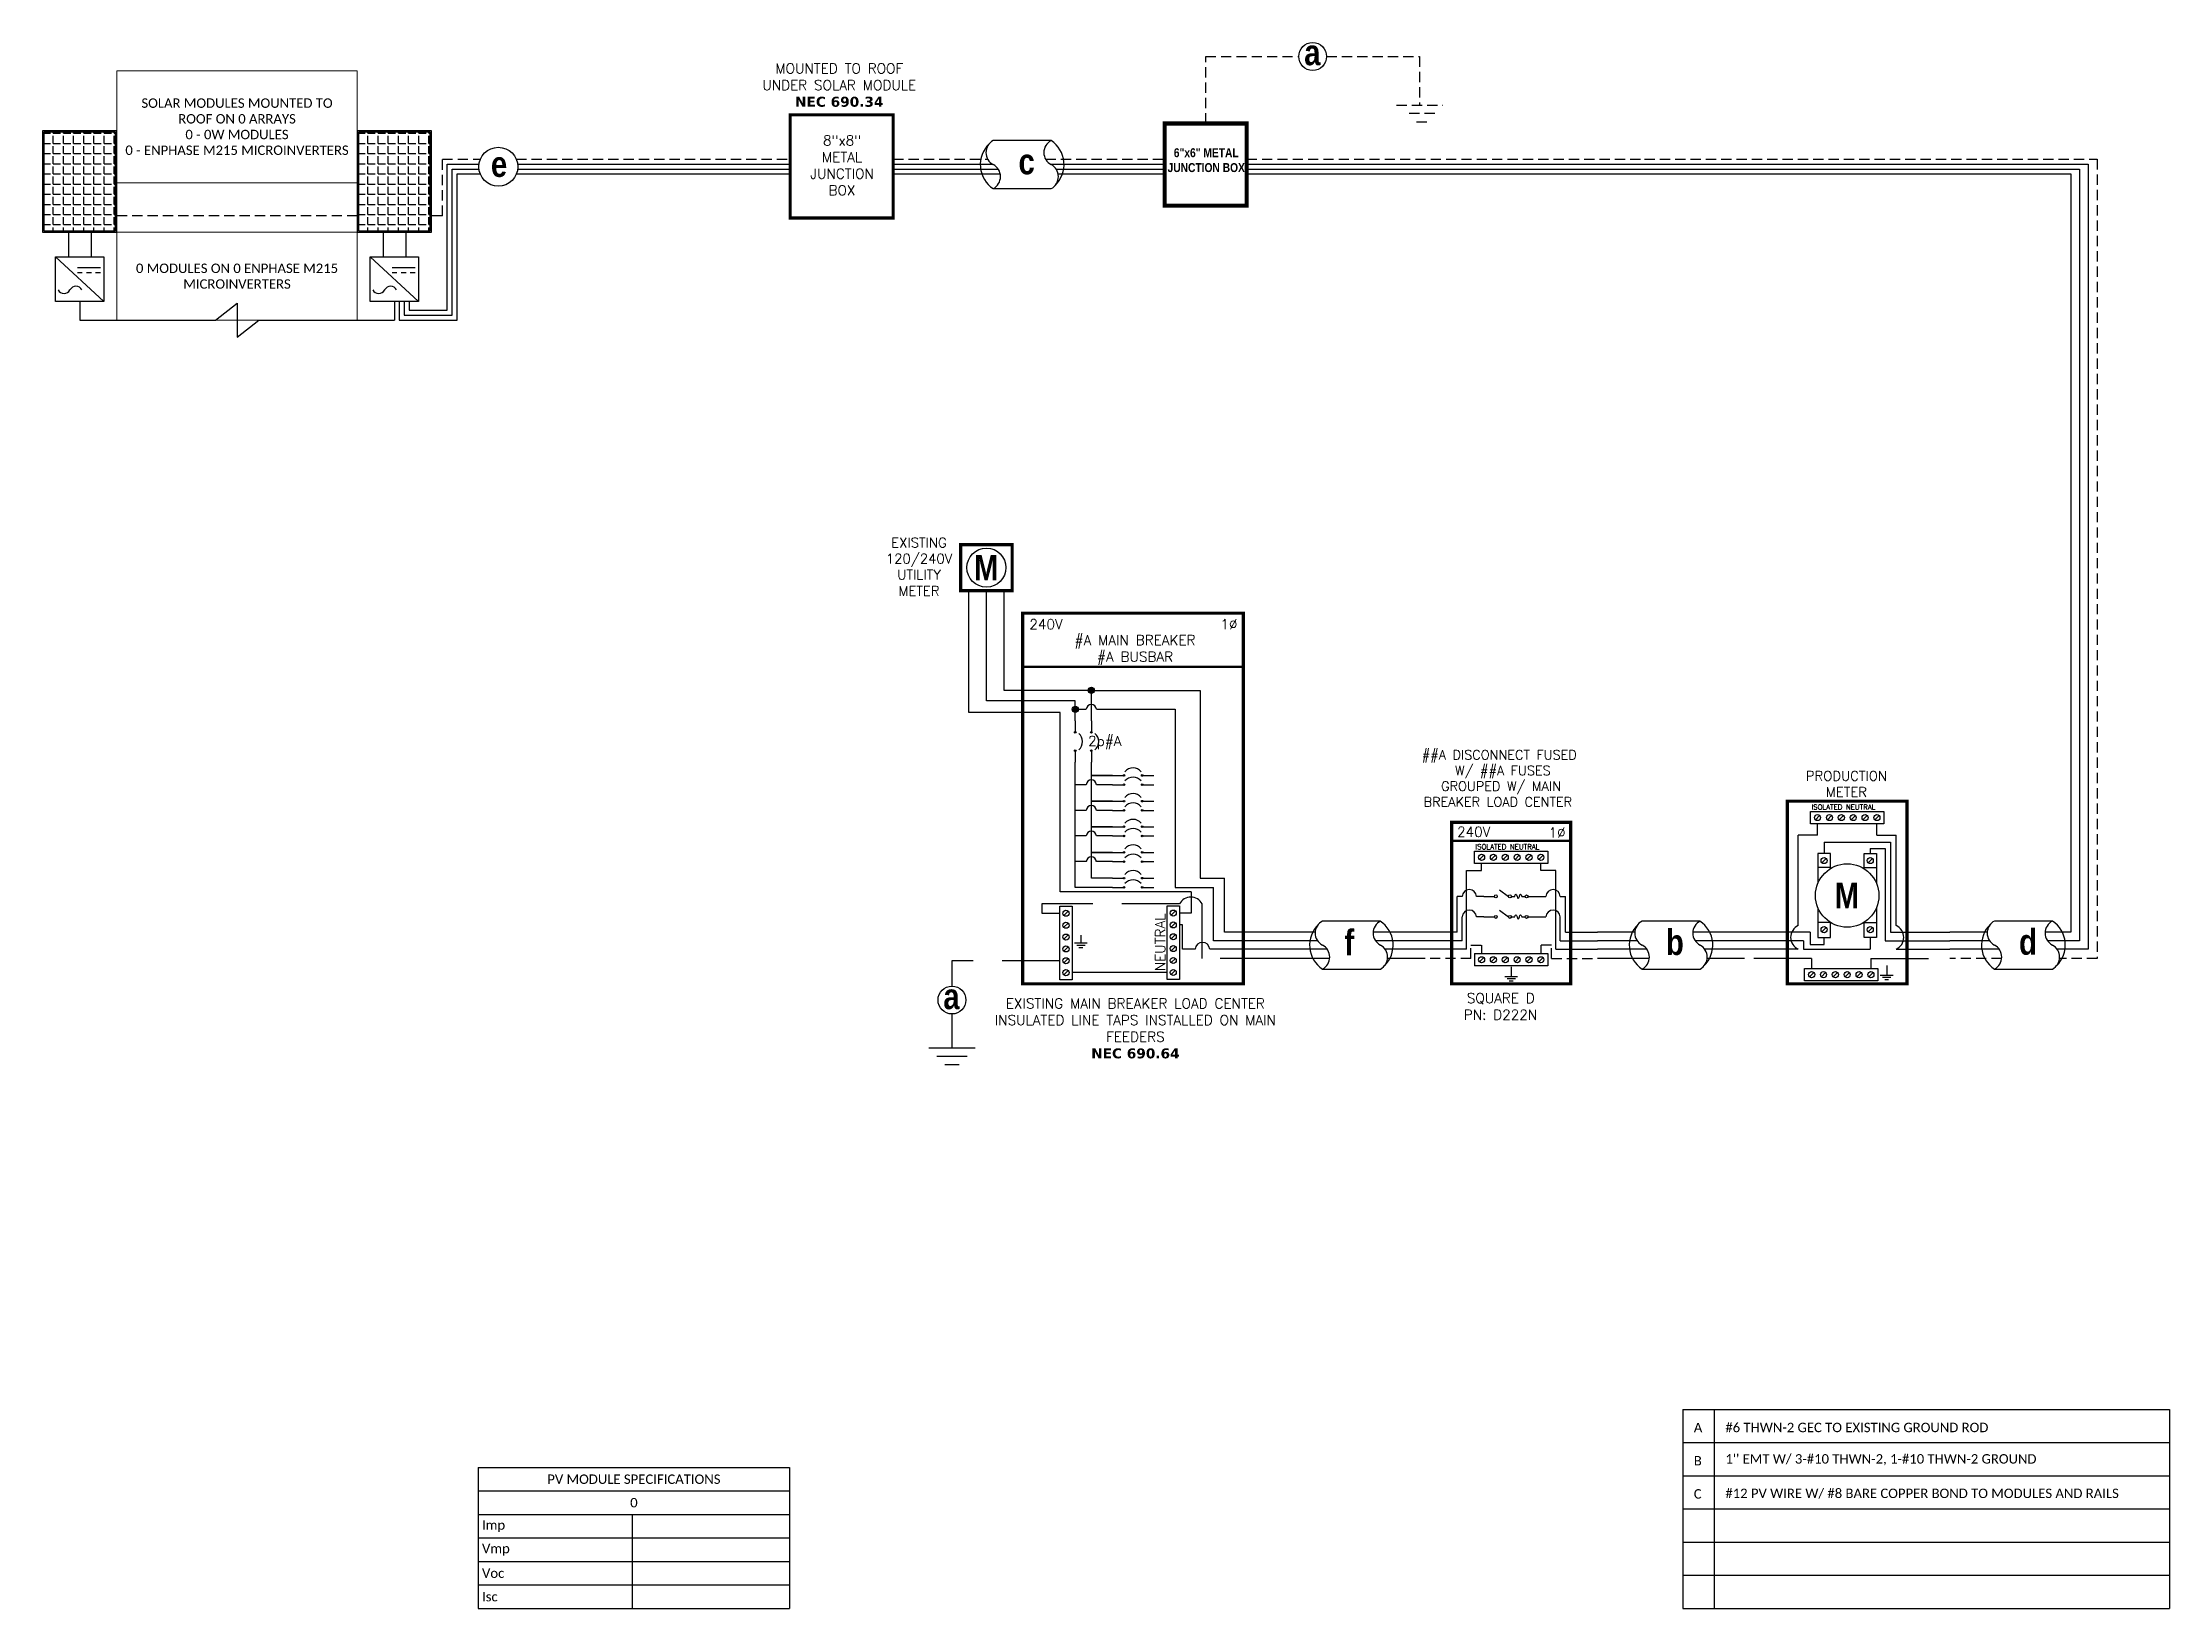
# Model space of a CAD drawing. Header units: feet. Extents: x 10799 to 11579, y 16036 to 16610.
import ezdxf

# ---------------------------------------------------------------- set-up
doc = ezdxf.new("R2010")
doc.units = ezdxf.units.FT
doc.header["$MEASUREMENT"] = 0
doc.linetypes.add('HIDDEN', pattern=[0.375, 0.25, -0.125])
for name, color, linetype in [('ONE LINE BLOCKS', 7, 'Continuous'), ('TABLES', 7, 'Continuous'), ('TEXT', 7, 'Continuous'), ('Z - TITLEBLOCK TXT', 7, 'Continuous')]:
    doc.layers.add(name, color=color, linetype=linetype)
doc.styles.add('ONE LINE TXT', font='techb___.ttf')
doc.styles.get("Standard").update_dxf_attribs({"font": 'simplex.shx'})

# ---------------------------------------------------------------- blocks, each defined once
blk = doc.blocks.new('*T11')
at = {"layer": 'Defpoints', "color": 8, "linetype": 'ByBlock', "lineweight": 0, "transparency": 16777216}
for p, q in [((0, 0), (88.16, 0)), ((0, 0), (0, -91.46)), ((88.16, 0), (88.16, -91.46)), ((0, -41.08), (88.16, -41.08)), ((0, -59.24), (88.16, -59.24)), ((0, -91.46), (88.16, -91.46))]:
    blk.add_line(p, q, dxfattribs=at)
at = {"color": 0, "linetype": 'Continuous', "transparency": 16777216, "char_height": 3.4544, "width": 80.0359, "attachment_point": 5}
for s, insert in [('{\\fCalibri|b0|i0|c0;SOLAR MODULES MOUNTED TO ROOF ON 0 ARRAYS^J0 - 0W MODULES^J0 - ENPHASE M215 MICROINVERTERS', (44.08, -20.54)), ('{\\fCalibri|b0|i0|c0;', (44.08, -50.16)), ('{\\fCalibri|b0|i0|c0;0 MODULES ON 0 ENPHASE M215 MICROINVERTERS', (44.08, -75.35))]:
    blk.add_mtext(s, dxfattribs=dict(at, insert=insert))
blk = doc.blocks.new('M_LINE TAPS')
at = {"layer": 'ONE LINE BLOCKS', "linetype": 'Continuous'}
h = blk.add_hatch(color=254, dxfattribs=at)
h.dxf.hatch_style = 1
edge = h.paths.add_edge_path()
edge.add_arc((-12.11, 17.42), 0.197, 0, 360)
h = blk.add_hatch(color=254, dxfattribs=at)
h.dxf.hatch_style = 1
edge = h.paths.add_edge_path()
edge.add_arc((-13.16, 16.19), 0.197, 0, 360)
h = blk.add_hatch(color=1, dxfattribs=at)
h.dxf.hatch_style = 1
edge = h.paths.add_edge_path()
edge.add_arc((-13.16, 14.69), 0.0515, 0, 360)
h = blk.add_hatch(color=1, dxfattribs=at)
h.dxf.hatch_style = 1
edge = h.paths.add_edge_path()
edge.add_arc((-12.11, 14.69), 0.0515, 0, 360)
h = blk.add_hatch(color=1, dxfattribs=at)
h.dxf.hatch_style = 1
edge = h.paths.add_edge_path()
edge.add_arc((-13.16, 13.5), 0.0515, 0, 360)
h = blk.add_hatch(color=1, dxfattribs=at)
h.dxf.hatch_style = 1
edge = h.paths.add_edge_path()
edge.add_arc((-12.11, 13.5), 0.0515, 0, 360)
h = blk.add_hatch(color=1, dxfattribs=at)
h.dxf.hatch_style = 1
edge = h.paths.add_edge_path()
edge.add_arc((-9.99, 11.89), 0.0515, 0, 360)
h = blk.add_hatch(color=1, dxfattribs=at)
h.dxf.hatch_style = 1
edge = h.paths.add_edge_path()
edge.add_arc((-9.99, 11.29), 0.0515, 0, 360)
h = blk.add_hatch(color=1, dxfattribs=at)
h.dxf.hatch_style = 1
edge = h.paths.add_edge_path()
edge.add_arc((-8.81, 11.89), 0.0515, 0, 360)
h = blk.add_hatch(color=1, dxfattribs=at)
h.dxf.hatch_style = 1
edge = h.paths.add_edge_path()
edge.add_arc((-8.81, 11.29), 0.0515, 0, 360)
h = blk.add_hatch(color=1, dxfattribs=at)
h.dxf.hatch_style = 1
edge = h.paths.add_edge_path()
edge.add_arc((-9.99, 10.22), 0.0515, 0, 360)
h = blk.add_hatch(color=1, dxfattribs=at)
h.dxf.hatch_style = 1
edge = h.paths.add_edge_path()
edge.add_arc((-8.81, 10.22), 0.0515, 0, 360)
h = blk.add_hatch(color=1, dxfattribs=at)
h.dxf.hatch_style = 1
edge = h.paths.add_edge_path()
edge.add_arc((-9.99, 9.62), 0.0515, 0, 360)
h = blk.add_hatch(color=1, dxfattribs=at)
h.dxf.hatch_style = 1
edge = h.paths.add_edge_path()
edge.add_arc((-9.99, 8.56), 0.0515, 0, 360)
h = blk.add_hatch(color=1, dxfattribs=at)
h.dxf.hatch_style = 1
edge = h.paths.add_edge_path()
edge.add_arc((-8.81, 9.62), 0.0515, 0, 360)
h = blk.add_hatch(color=1, dxfattribs=at)
h.dxf.hatch_style = 1
edge = h.paths.add_edge_path()
edge.add_arc((-8.81, 8.56), 0.0515, 0, 360)
h = blk.add_hatch(color=1, dxfattribs=at)
h.dxf.hatch_style = 1
edge = h.paths.add_edge_path()
edge.add_arc((-9.99, 7.96), 0.0515, 0, 360)
h = blk.add_hatch(color=1, dxfattribs=at)
h.dxf.hatch_style = 1
edge = h.paths.add_edge_path()
edge.add_arc((-9.99, 6.89), 0.0515, 0, 360)
h = blk.add_hatch(color=1, dxfattribs=at)
h.dxf.hatch_style = 1
edge = h.paths.add_edge_path()
edge.add_arc((-8.81, 7.96), 0.0515, 0, 360)
h = blk.add_hatch(color=1, dxfattribs=at)
h.dxf.hatch_style = 1
edge = h.paths.add_edge_path()
edge.add_arc((-8.81, 6.89), 0.0515, 0, 360)
h = blk.add_hatch(color=1, dxfattribs=at)
h.dxf.hatch_style = 1
edge = h.paths.add_edge_path()
edge.add_arc((-9.99, 6.29), 0.0515, 0, 360)
h = blk.add_hatch(color=1, dxfattribs=at)
h.dxf.hatch_style = 1
edge = h.paths.add_edge_path()
edge.add_arc((-8.81, 6.29), 0.0515, 0, 360)
h = blk.add_hatch(color=1, dxfattribs=at)
h.dxf.hatch_style = 1
edge = h.paths.add_edge_path()
edge.add_arc((-9.99, 5.22), 0.0515, 0, 360)
h = blk.add_hatch(color=1, dxfattribs=at)
h.dxf.hatch_style = 1
edge = h.paths.add_edge_path()
edge.add_arc((-9.99, 4.62), 0.0515, 0, 360)
h = blk.add_hatch(color=1, dxfattribs=at)
h.dxf.hatch_style = 1
edge = h.paths.add_edge_path()
edge.add_arc((-8.81, 5.22), 0.0515, 0, 360)
h = blk.add_hatch(color=1, dxfattribs=at)
h.dxf.hatch_style = 1
edge = h.paths.add_edge_path()
edge.add_arc((-8.81, 4.62), 0.0515, 0, 360)
at = {"color": 155, "true_color": 0x647190}
blk.add_line((-16.57, 22.43), (-2.23, 22.43), dxfattribs=at)
at = {"color": 10, "linetype": 'Continuous'}
for p, q in [((-4.18, 1.15), (-4.18, 4.62)), ((-3.46, 4.62), (-3.46, 4.62)), ((0, 1.15), (-4.18, 1.15))]:
    blk.add_line(p, q, dxfattribs=at)
at = {"color": 7, "linetype": 'Continuous'}
for p, q in [((-3.46, 1.71), (-3.46, 5.22)), ((0, 1.71), (-3.46, 1.71))]:
    blk.add_line(p, q, dxfattribs=at)
at = {"color": 253, "linetype": 'Continuous'}
for p, q in [((-6.18, 2.18), (-6.39, 2.18)), ((-6.18, 0.61), (-6.18, 2.18)), ((-5.36, 0.61), (-6.18, 0.61)), ((0, 0.61), (-4.42, 0.61))]:
    blk.add_line(p, q, dxfattribs=at)
at = {"color": 7, "linetype": 'Continuous'}
blk.add_circle((-21.17, -2.7), 0.906, dxfattribs=at)
at = {"color": 253, "linetype": 'Continuous'}
blk.add_arc((-4.89, 0.58), 0.468, 3.2819, 176.7181, dxfattribs=at)
at = {"layer": 'ONE LINE BLOCKS', "lineweight": 50}
blk.add_line((-16.57, 18.95), (-2.23, 18.95), dxfattribs=at)
at = {"layer": 'ONE LINE BLOCKS', "lineweight": 50, "const_width": 0.21}
for points in [[(-20.6, 23.9), (-20.6, 26.89), (-17.26, 26.89), (-17.26, 23.9)], [(-16.57, -1.65), (-16.57, 22.43), (-2.23, 22.43), (-2.23, -1.65)]]:
    blk.add_lwpolyline(points, close=True, dxfattribs=at)
at = {"layer": 'TEXT', "color": 92, "linetype": 'HIDDEN', "ltscale": 15}
for p, q in [((-6.39, 3.55), (-15.33, 3.55)), ((-15.33, 3.55), (-15.33, 2.94)), ((-15.33, 2.94), (-14.16, 2.94)), ((-4.92, 0), (-4.92, 3.55)), ((0, 0), (-4.92, 0)), ((-14.16, -0.15), (-21.17, -0.15)), ((-21.17, -0.15), (-21.17, -1.8)), ((-21.17, -3.61), (-21.17, -5.8))]:
    blk.add_line(p, q, dxfattribs=at)
at = {"layer": 'TEXT', "color": 92, "linetype": 'Continuous', "ltscale": 15}
blk.add_line((-7.19, -0.92), (-13.36, -0.92), dxfattribs=at)
at = {"layer": 'TEXT', "color": 92, "linetype": 'Continuous', "flags": 128}
for points in [[(-12.79, 1.51), (-12.79, 1.01)], [(-13.2, 1.01), (-12.38, 1.01)], [(-12.52, 0.85), (-13.06, 0.85)], [(-12.66, 0.7), (-12.92, 0.7)]]:
    blk.add_lwpolyline(points, dxfattribs=at)
at = {"layer": 'TEXT', "color": 92, "linetype": 'Continuous', "ltscale": 4, "flags": 128}
for points in [[(-22.67, -5.8), (-19.67, -5.8)], [(-20.19, -6.36), (-22.15, -6.36)], [(-20.71, -6.91), (-21.63, -6.91)]]:
    blk.add_lwpolyline(points, dxfattribs=at)
at = {"layer": 'TEXT', "linetype": 'Continuous'}
blk.add_circle((-18.93, 25.39), 1.27, dxfattribs=at)
at = {"layer": 'TEXT', "color": 92, "linetype": 'Continuous', "ltscale": 0.3}
blk.add_arc((-5.65, 3.16), 0.824, 27.6639, 152.3361, dxfattribs=at)
at = {"layer": 'Z - TITLEBLOCK TXT', "color": 253, "linetype": 'Continuous'}
for p, q in [((-20.08, 15.98), (-20.08, 23.9)), ((-14.13, 15.98), (-20.08, 15.98)), ((-14.13, 4.34), (-14.13, 15.98)), ((-5.63, 4.34), (-14.13, 4.34)), ((-5.63, 4.34), (-5.63, 2.95)), ((-5.63, 2.95), (-6.39, 2.95))]:
    blk.add_line(p, q, dxfattribs=at)
at = {"layer": 'Z - TITLEBLOCK TXT', "color": 10, "linetype": 'Continuous'}
for p, q in [((-18.93, 16.74), (-18.93, 23.9)), ((-13.16, 16.74), (-18.93, 16.74)), ((-13.16, 15.43), (-13.16, 16.74)), ((-12.97, 16.19), (-12.45, 16.19)), ((-11.78, 16.19), (-6.66, 16.19)), ((-6.66, 16.19), (-6.66, 4.62)), ((-13.16, 4.62), (-13.16, 12.76)), ((-12.45, 11.29), (-13.16, 11.29)), ((-10.73, 11.29), (-11.78, 11.29)), ((-12.45, 9.62), (-13.16, 9.62)), ((-10.73, 9.62), (-11.78, 9.62)), ((-12.45, 7.96), (-13.16, 7.96)), ((-10.73, 7.96), (-11.78, 7.96)), ((-12.45, 6.29), (-13.16, 6.29)), ((-10.73, 6.29), (-11.78, 6.29)), ((-10.73, 4.62), (-13.16, 4.62)), ((-6.66, 4.62), (-4.18, 4.62))]:
    blk.add_line(p, q, dxfattribs=at)
at = {"layer": 'Z - TITLEBLOCK TXT', "color": 7, "linetype": 'Continuous'}
for p, q in [((-17.78, 17.42), (-17.78, 23.9)), ((-12.11, 17.42), (-17.78, 17.42)), ((-12.11, 15.43), (-12.11, 17.42)), ((-11.92, 17.42), (-5.04, 17.42)), ((-5.04, 17.42), (-5.04, 5.22)), ((-12.11, 10.22), (-12.11, 12.76)), ((-12.11, 11.89), (-10.73, 11.89)), ((-10.73, 11.89), (-12.11, 11.89)), ((-12.11, 8.56), (-12.11, 10.22)), ((-12.11, 10.22), (-10.73, 10.22)), ((-10.73, 10.22), (-12.11, 10.22)), ((-12.11, 6.89), (-12.11, 8.56)), ((-12.11, 8.56), (-10.73, 8.56)), ((-10.73, 8.56), (-12.11, 8.56)), ((-12.11, 5.22), (-12.11, 6.89)), ((-12.11, 6.89), (-10.73, 6.89)), ((-10.73, 6.89), (-12.11, 6.89)), ((-10.73, 5.22), (-12.11, 5.22)), ((-5.04, 5.22), (-3.46, 5.22))]:
    blk.add_line(p, q, dxfattribs=at)
at = {"layer": 'Z - TITLEBLOCK TXT', "color": 1, "linetype": 'Continuous'}
for p, q in [((-14.16, -1.38), (-14.16, 3.4)), ((-14.16, 3.4), (-13.36, 3.4)), ((-13.36, 3.4), (-13.36, -1.38)), ((-7.19, -1.37), (-7.19, 3.41)), ((-7.19, 3.41), (-6.39, 3.41)), ((-6.39, 3.41), (-6.39, -1.37)), ((-13.36, -1.38), (-14.16, -1.38)), ((-6.39, -1.37), (-7.19, -1.37))]:
    blk.add_line(p, q, dxfattribs=at)
at = {"layer": 'Z - TITLEBLOCK TXT', "color": 4, "linetype": 'Continuous'}
for p, q in [((-13.62, 3.07), (-13.9, 2.8)), ((-6.65, 3.09), (-6.93, 2.81)), ((-13.62, 2.3), (-13.9, 2.03)), ((-13.62, 1.53), (-13.9, 1.25)), ((-6.65, 2.32), (-6.93, 2.04)), ((-6.65, 1.55), (-6.93, 1.27)), ((-13.62, 0.76), (-13.9, 0.48)), ((-6.65, 0.78), (-6.93, 0.5)), ((-6.65, 0), (-6.93, -0.27)), ((-13.62, -0.01), (-13.9, -0.29)), ((-13.62, -0.78), (-13.9, -1.06)), ((-6.65, -0.77), (-6.93, -1.04))]:
    blk.add_line(p, q, dxfattribs=at)
at = {"layer": 'Z - TITLEBLOCK TXT', "color": 1, "linetype": 'Continuous', "flags": 128}
for points in [[(-13.16, 15.43), (-13.16, 14.69)], [(-13.16, 15.43), (-13.16, 14.69)], [(-12.11, 15.43), (-12.11, 14.69)], [(-12.11, 15.43), (-12.11, 14.69)], [(-13.16, 13.5), (-13.16, 12.76)], [(-12.11, 13.5), (-12.11, 12.76)], [(-10.73, 11.89), (-9.99, 11.89)], [(-10.73, 11.89), (-9.99, 11.89)], [(-10.73, 11.29), (-9.99, 11.29)], [(-10.73, 11.29), (-9.99, 11.29)], [(-8.81, 11.89), (-8.06, 11.89)], [(-8.81, 11.29), (-8.06, 11.29)], [(-10.73, 10.22), (-9.99, 10.22)], [(-10.73, 10.22), (-9.99, 10.22)], [(-8.81, 10.22), (-8.06, 10.22)], [(-10.73, 9.62), (-9.99, 9.62)], [(-10.73, 9.62), (-9.99, 9.62)], [(-10.73, 8.56), (-9.99, 8.56)], [(-10.73, 8.56), (-9.99, 8.56)], [(-8.81, 9.62), (-8.06, 9.62)], [(-8.81, 8.56), (-8.06, 8.56)], [(-10.73, 7.96), (-9.99, 7.96)], [(-10.73, 7.96), (-9.99, 7.96)], [(-8.81, 7.96), (-8.06, 7.96)], [(-10.73, 6.89), (-9.99, 6.89)], [(-10.73, 6.89), (-9.99, 6.89)], [(-10.73, 6.29), (-9.99, 6.29)], [(-10.73, 6.29), (-9.99, 6.29)], [(-8.81, 6.89), (-8.06, 6.89)], [(-8.81, 6.29), (-8.06, 6.29)], [(-10.73, 5.22), (-9.99, 5.22)], [(-10.73, 5.22), (-9.99, 5.22)], [(-10.73, 4.62), (-9.99, 4.62)], [(-10.73, 4.62), (-9.99, 4.62)], [(-8.81, 5.22), (-8.06, 5.22)], [(-8.81, 4.62), (-8.06, 4.62)]]:
    blk.add_lwpolyline(points, dxfattribs=at)
at = {"layer": 'Z - TITLEBLOCK TXT', "color": 7, "linetype": 'Continuous'}
for centre in [(-12.11, 17.42), (-12.11, 17.42), (-13.16, 16.19)]:
    blk.add_circle(centre, 0.197, dxfattribs=at)
at = {"layer": 'Z - TITLEBLOCK TXT', "color": 1, "linetype": 'Continuous'}
for centre in [(-13.16, 14.69), (-12.11, 14.69), (-13.16, 13.5), (-12.11, 13.5), (-9.99, 11.89), (-9.99, 11.29), (-8.81, 11.89), (-8.81, 11.29), (-9.99, 10.22), (-8.81, 10.22), (-9.99, 9.62), (-9.99, 8.56), (-8.81, 9.62), (-8.81, 8.56), (-9.99, 7.96), (-9.99, 6.89), (-8.81, 7.96), (-8.81, 6.89), (-9.99, 6.29), (-8.81, 6.29), (-9.99, 5.22), (-9.99, 4.62), (-8.81, 5.22), (-8.81, 4.62)]:
    blk.add_circle(centre, 0.0515, dxfattribs=at)
at = {"layer": 'Z - TITLEBLOCK TXT', "color": 4, "linetype": 'Continuous'}
for centre in [(-13.76, 2.94), (-6.79, 2.95), (-13.76, 2.16), (-13.76, 1.39), (-6.79, 2.18), (-6.79, 1.41), (-13.76, 0.62), (-13.76, -0.15), (-6.79, 0.64), (-6.79, -0.13), (-13.76, -0.92), (-6.79, -0.91)]:
    blk.add_circle(centre, 0.197, dxfattribs=at)
at = {"layer": 'Z - TITLEBLOCK TXT', "color": 10, "linetype": 'Continuous'}
for centre in [(-12.11, 16.17), (-12.11, 11.27), (-12.11, 9.6), (-12.11, 7.94), (-12.11, 6.27)]:
    blk.add_arc(centre, 0.332, 3.2937, 176.7063, dxfattribs=at)
at = {"layer": 'Z - TITLEBLOCK TXT', "color": 1, "linetype": 'Continuous'}
for centre, start, end in [((-13.38, 14.09), 310.3392, 49.6608), ((-12.33, 14.09), 310.3392, 49.6608), ((-9.4, 11.68), 40.3392, 139.6608), ((-9.4, 11.08), 40.3392, 139.6608), ((-9.4, 10.01), 40.3392, 139.6608), ((-9.4, 9.41), 40.3392, 139.6608), ((-9.4, 8.34), 40.3392, 139.6608), ((-9.4, 7.75), 40.3392, 139.6608), ((-9.4, 6.68), 40.3392, 139.6608), ((-9.4, 6.08), 40.3392, 139.6608), ((-9.4, 5.01), 40.3392, 139.6608), ((-9.4, 4.41), 40.3392, 139.6608)]:
    blk.add_arc(centre, 0.697, start, end, dxfattribs=at)
at = {"layer": 'TABLES', "color": 1, "linetype": 'Continuous'}
blk.add_text('NEUTRAL', height=0.648, rotation=90, dxfattribs=at).set_placement((-7.31, -0.83))
at = {"layer": 'TEXT', "color": 1, "attachment_point": 5}
for s, width, gutter_width, heights, insert, char_height in [('EXISTING\\P120/240V UTILITY METER', 0.0523, 7.17, [0], (-23.31, 25.45), 0.6278), ('240V', 0.1481, 0.75, [0], (-15.06, 21.71), 0.648), ('#A MAIN BREAKER\\P#A BUSBAR', 11.199, 0.75, [0], (-9.27, 20.04), 0.648), ('1∅', 0.1481, 0.75, [0], (-3.17, 21.71), 0.648), ('2p#A', 0.1481, 0.75, [0], (-11.24, 14.02), 0.648), ('EXISTING MAIN BREAKER LOAD CENTER INSULATED LINE TAPS INSTALLED ON MAIN FEEDERS\\P{\\fVerdana|b1|i0|c0|p34;NEC 690.64}', 18.4888, 7.17, [6], (-9.25, -4.55), 0.648)]:
    blk.add_mtext_dynamic_manual_height_columns(s, width=width, gutter_width=gutter_width, heights=heights, dxfattribs=dict(at, insert=insert, char_height=char_height))
at = {"layer": 'Z - TITLEBLOCK TXT', "color": 253, "linetype": 'Continuous', "style": 'ONE LINE TXT'}
blk.add_text('M', height=1.66, dxfattribs=at).set_placement((-19.74, 24.56))
at = {"layer": 'Z - TITLEBLOCK TXT', "color": 1, "linetype": 'Continuous', "insert": (-21.73, -1.63), "char_height": 1.6624, "attachment_point": 1, "style": 'ONE LINE TXT'}
blk.add_mtext_dynamic_manual_height_columns('{\\W1;\\C256;a}', width=0.1385, gutter_width=2.13, heights=[0], dxfattribs=at)
blk = doc.blocks.new('*U14')
at = {"color": 155, "true_color": 0x647190}
blk.add_blockref('M_LINE TAPS', (0, 0), dxfattribs=at)
blk = doc.blocks.new('M_METER PAN')
at = {"color": 253, "linetype": 'Continuous'}
for p, q in [((4.73, 8.02), (4.73, 8.75)), ((8.59, 8.02), (8.59, 8.75)), ((4.73, 8.02), (3.48, 8.02)), ((3.48, 2.14), (3.48, 8.02)), ((8.59, 8.02), (9.84, 8.02)), ((9.84, 2.14), (9.84, 8.02)), ((3.48, 0.61), (0, 0.61)), ((9.84, 0.61), (13.32, 0.61))]:
    blk.add_line(p, q, dxfattribs=at)
at = {"color": 7, "linetype": 'Continuous'}
for p, q in [((5.16, 7.56), (5.16, 6.82)), ((5.16, 7.56), (9.47, 7.56)), ((9.47, 7.56), (9.47, 1.71)), ((4.25, 1.71), (0, 1.71)), ((4.25, 1.71), (4.25, 0.9)), ((9.47, 1.71), (13.32, 1.71)), ((4.25, 0.9), (5.16, 0.9)), ((5.16, 0.9), (5.16, 1.37))]:
    blk.add_line(p, q, dxfattribs=at)
at = {"color": 10, "linetype": 'Continuous'}
for p, q in [((8.16, 7.14), (8.16, 6.82)), ((8.16, 7.14), (9.12, 7.14)), ((9.12, 7.14), (9.12, 1.15)), ((3.83, 1.15), (0, 1.15)), ((3.83, 1.15), (3.83, 0.61)), ((3.83, 0.61), (8.16, 0.61)), ((8.16, 1.37), (8.16, 0.61)), ((9.12, 1.15), (13.32, 1.15))]:
    blk.add_line(p, q, dxfattribs=at)
at = {"color": 1, "linetype": 'Continuous'}
for p, q in [((5.57, 5.9), (4.76, 5.9)), ((7.76, 5.9), (8.56, 5.9)), ((5.57, 2.33), (4.76, 2.33)), ((7.76, 2.33), (8.56, 2.33))]:
    blk.add_line(p, q, dxfattribs=at)
at = {"color": 253, "linetype": 'Continuous'}
for centre, start, end in [((3.82, 1.37), 113.9997, 246.0003), ((9.5, 1.37), 293.9997, 66.0003)]:
    blk.add_arc(centre, 0.835, start, end, dxfattribs=at)
at = {"layer": 'ONE LINE BLOCKS', "lineweight": 50, "const_width": 0.21}
blk.add_lwpolyline([(2.77, -1.65), (2.77, 10.22), (10.55, 10.22), (10.55, -1.65)], close=True, dxfattribs=at)
at = {"layer": 'TEXT', "color": 92, "linetype": 'HIDDEN', "ltscale": 15}
for p, q in [((4.35, 0), (0, 0)), ((4.35, 0), (4.35, -0.65)), ((8.2, 0), (8.2, -0.65)), ((8.2, 0), (13.32, 0))]:
    blk.add_line(p, q, dxfattribs=at)
at = {"layer": 'TEXT', "color": 92, "linetype": 'Continuous', "flags": 128}
for points in [[(8.81, -1.08), (9.64, -1.08)], [(9.5, -1.23), (8.96, -1.23)], [(9.23, -0.46), (9.23, -1.08)], [(9.35, -1.38), (9.1, -1.38)]]:
    blk.add_lwpolyline(points, dxfattribs=at)
at = {"layer": 'TEXT', "linetype": 'Continuous'}
blk.add_circle((6.66, 4.09), 2.06, dxfattribs=at)
at = {"layer": 'Z - TITLEBLOCK TXT', "color": 1, "linetype": 'Continuous'}
for p, q in [((4.27, 8.75), (4.27, 9.55)), ((4.27, 9.55), (9.05, 9.55)), ((9.05, 8.75), (4.27, 8.75)), ((9.05, 9.55), (9.05, 8.75)), ((4.76, 6.82), (4.76, 4.89)), ((5.57, 6.82), (4.76, 6.82)), ((5.57, 5.84), (5.57, 6.82)), ((7.76, 5.84), (7.76, 6.82)), ((7.76, 6.82), (8.56, 6.82)), ((8.56, 6.82), (8.56, 4.89)), ((4.76, 3.3), (4.76, 1.37)), ((8.56, 3.3), (8.56, 1.37)), ((5.57, 1.37), (5.57, 2.35)), ((7.76, 1.37), (7.76, 2.35)), ((4.76, 1.37), (5.57, 1.37)), ((8.56, 1.37), (7.76, 1.37)), ((3.89, -1.45), (3.89, -0.65)), ((3.89, -0.65), (8.66, -0.65)), ((8.66, -0.65), (8.66, -1.45)), ((8.66, -1.45), (3.89, -1.45))]:
    blk.add_line(p, q, dxfattribs=at)
at = {"layer": 'Z - TITLEBLOCK TXT', "color": 4, "linetype": 'Continuous'}
for p, q in [((4.87, 9.29), (4.6, 9.01)), ((5.64, 9.29), (5.37, 9.01)), ((6.42, 9.29), (6.14, 9.01)), ((7.19, 9.29), (6.91, 9.01)), ((7.96, 9.29), (7.68, 9.01)), ((8.73, 9.29), (8.45, 9.01)), ((5.3, 6.5), (5.02, 6.22)), ((8.3, 6.5), (8.02, 6.22)), ((5.3, 2.01), (5.02, 1.73)), ((8.3, 2.01), (8.02, 1.73)), ((4.49, -0.91), (4.21, -1.19)), ((5.26, -0.91), (4.98, -1.19)), ((6.03, -0.91), (5.75, -1.19)), ((6.8, -0.91), (6.52, -1.19)), ((7.57, -0.91), (7.29, -1.19)), ((8.34, -0.91), (8.06, -1.19))]:
    blk.add_line(p, q, dxfattribs=at)
for centre in [(4.73, 9.15), (5.51, 9.15), (6.28, 9.15), (7.05, 9.15), (7.82, 9.15), (8.59, 9.15), (5.16, 6.36), (8.16, 6.36), (5.16, 1.87), (8.16, 1.87), (4.35, -1.05), (5.12, -1.05), (5.89, -1.05), (6.66, -1.05), (7.43, -1.05), (8.2, -1.05)]:
    blk.add_circle(centre, 0.197, dxfattribs=at)
at = {"layer": 'TABLES', "color": 4, "linetype": 'Continuous'}
blk.add_text('ISOLATED NEUTRAL', height=0.3321, dxfattribs=at).set_placement((4.34, 9.67))
at = {"layer": 'TEXT', "color": 1, "insert": (6.61, 11.34), "char_height": 0.6278, "attachment_point": 5}
blk.add_mtext_dynamic_manual_height_columns('PRODUCTION METER', width=1.3203, gutter_width=7.17, heights=[0], dxfattribs=at)
at = {"layer": 'Z - TITLEBLOCK TXT', "color": 253, "linetype": 'Continuous', "style": 'ONE LINE TXT'}
blk.add_text('M', height=1.66, dxfattribs=at).set_placement((5.85, 3.26))
blk = doc.blocks.new('*U16')
at = {"color": 0}
blk.add_blockref('M_METER PAN', (0, 0), dxfattribs=at)
blk = doc.blocks.new('M_MAIN DISCONNECT')
at = {"color": 253, "linetype": 'Continuous'}
for p, q in [((10.94, -17.67), (10.94, -15.06)), ((32.69, -17.67), (32.69, -15.06)), ((5.45, -46.43), (5.45, -17.67)), ((5.45, -17.67), (10.94, -17.67)), ((38.18, -17.67), (32.69, -17.67)), ((38.18, -46.43), (38.18, -17.67)), ((5.45, -46.43), (-9.78, -46.43)), ((38.18, -46.43), (53.41, -46.43))]:
    blk.add_line(p, q, dxfattribs=at)
at = {"color": 7, "linetype": 'Continuous'}
for p, q in [((1.95, -40.22), (1.95, -27.1)), ((3.81, -27.1), (1.95, -27.1)), ((11.72, -27.1), (9.09, -27.1)), ((31.91, -27.1), (34.54, -27.1)), ((39.82, -27.1), (41.69, -27.1)), ((41.69, -40.22), (41.69, -27.1)), ((1.95, -40.22), (-9.78, -40.22)), ((41.69, -40.22), (53.41, -40.22))]:
    blk.add_line(p, q, dxfattribs=at)
at = {"color": 1, "linetype": 'Continuous'}
for p, q in [((21.88, -27.1), (23.12, -27.1)), ((25.67, -27.11), (26.91, -27.11)), ((21.88, -34.64), (23.12, -34.64)), ((25.67, -34.64), (26.91, -34.64))]:
    blk.add_line(p, q, dxfattribs=at)
at = {"color": 10, "linetype": 'Continuous'}
for p, q in [((3.81, -43.39), (3.81, -34.64)), ((11.72, -34.64), (9.09, -34.64)), ((31.91, -34.64), (34.54, -34.64)), ((39.82, -43.39), (39.82, -34.64)), ((3.81, -43.39), (-9.78, -43.39)), ((39.82, -43.39), (53.41, -43.39))]:
    blk.add_line(p, q, dxfattribs=at)
at = {"color": 7, "linetype": 'Continuous'}
for centre in [(6.45, -27.26), (37.18, -27.26)]:
    blk.add_arc(centre, 2.64, 3.28193, 176.71807, dxfattribs=at)
at = {"color": 10, "linetype": 'Continuous'}
for centre in [(6.45, -34.79), (37.18, -34.79)]:
    blk.add_arc(centre, 2.64, 3.28193, 176.71807, dxfattribs=at)
at = {"color": 1, "linetype": 'Continuous'}
for points in [[(23.12, -27.1), (23.5, -26.34), (24.4, -27.87), (25.22, -26.34), (25.67, -27.11)], [(23.12, -34.64), (23.5, -33.88), (24.4, -35.4), (25.22, -33.88), (25.67, -34.64)]]:
    blk.add_spline(points, degree=3, dxfattribs=at)
at = {"layer": 'ONE LINE BLOCKS', "lineweight": 50}
blk.add_line((0, -6.77), (43.61, -6.77), dxfattribs=at)
at = {"layer": 'ONE LINE BLOCKS', "lineweight": 50, "const_width": 1.19}
blk.add_lwpolyline([(0, -59.17), (0, 0), (43.61, 0), (43.61, -59.17)], close=True, dxfattribs=at)
at = {"layer": 'TEXT', "color": 92, "linetype": 'HIDDEN', "ltscale": 15}
for p, q in [((7.03, -49.88), (7.03, -44.94)), ((7.03, -44.94), (10.94, -44.94)), ((10.94, -44.94), (10.94, -48.08)), ((36.6, -44.94), (32.69, -44.94)), ((32.69, -44.94), (32.69, -48.08)), ((36.6, -49.88), (36.6, -44.94)), ((7.03, -49.88), (-9.78, -49.88)), ((36.6, -49.88), (53.41, -49.88))]:
    blk.add_line(p, q, dxfattribs=at)
at = {"layer": 'TEXT', "color": 92, "linetype": 'Continuous', "flags": 128}
for points in [[(21.82, -52.94), (21.82, -56.44)], [(19.48, -56.44), (24.16, -56.44)], [(23.35, -57.31), (20.29, -57.31)], [(22.53, -58.18), (21.1, -58.18)]]:
    blk.add_lwpolyline(points, dxfattribs=at)
at = {"layer": 'Z - TITLEBLOCK TXT', "color": 1, "linetype": 'Continuous'}
for p, q in [((8.34, -15.06), (8.34, -10.52)), ((8.34, -10.52), (35.29, -10.52)), ((35.29, -15.06), (8.34, -15.06)), ((35.29, -10.52), (35.29, -15.06)), ((11.72, -27.1), (15.64, -27.1)), ((17.54, -24.65), (20.8, -27.1)), ((27.99, -27.11), (31.91, -27.11)), ((11.72, -34.64), (15.64, -34.64)), ((17.54, -32.19), (20.8, -34.63)), ((27.99, -34.64), (31.91, -34.64)), ((8.34, -48.08), (35.29, -48.08)), ((8.34, -48.08), (8.34, -52.62)), ((35.29, -52.62), (8.34, -52.62)), ((35.29, -48.08), (35.29, -52.62))]:
    blk.add_line(p, q, dxfattribs=at)
at = {"layer": 'Z - TITLEBLOCK TXT', "color": 4, "linetype": 'Continuous'}
for p, q in [((11.73, -12), (10.15, -13.58)), ((16.08, -12), (14.5, -13.58)), ((20.43, -12), (18.86, -13.58)), ((24.78, -12), (23.21, -13.58)), ((29.13, -12), (27.56, -13.58)), ((33.48, -12), (31.91, -13.58)), ((11.73, -49.56), (10.15, -51.13)), ((16.08, -49.56), (14.5, -51.13)), ((20.43, -49.56), (18.86, -51.13)), ((24.78, -49.56), (23.21, -51.13)), ((29.13, -49.56), (27.56, -51.13)), ((33.48, -49.56), (31.91, -51.13))]:
    blk.add_line(p, q, dxfattribs=at)
for centre in [(10.94, -12.79), (15.29, -12.79), (19.64, -12.79), (23.99, -12.79), (28.34, -12.79), (32.69, -12.79), (10.94, -50.35), (15.29, -50.35), (19.64, -50.35), (23.99, -50.35), (28.34, -50.35), (32.69, -50.35)]:
    blk.add_circle(centre, 1.11, dxfattribs=at)
at = {"layer": 'Z - TITLEBLOCK TXT', "color": 1, "linetype": 'Continuous'}
for centre in [(16.18, -27.1), (21.34, -27.1), (27.45, -27.11), (16.18, -34.64), (21.34, -34.64), (27.45, -34.64)]:
    blk.add_circle(centre, 0.541, dxfattribs=at)
at = {"layer": 'TABLES', "color": 4, "linetype": 'Continuous'}
blk.add_text('ISOLATED NEUTRAL', height=1.8743, dxfattribs=at).set_placement((8.7, -9.86))
at = {"layer": 'TEXT', "color": 1}
for s, width, gutter_width, heights, insert, char_height, attachment_point in [('\\A1;\\pi4.2812;##A DISCONNECT FUSED \\P\\pi16.454;W/ ##A FUSES\\P\\pi11.355;GROUPED W/ MAIN \\P\\pi4.9392;BREAKER LOAD CENTER', 71.8931, 92.23, [24.13], (-15.26, 26.55), 3.4544, 1), ('240V', 0.1481, 0.75, [0], (8.07, -3.44), 3.658, 5), ('1∅', 0.1481, 0.75, [0], (38.63, -3.74), 3.658, 5), ('\\A1;\\pi3.6942,t21.982;SQUARE D\\P\\pi2.5621,t20.85;PN: D222N', 35.0816, 28.88, [13.54], (1.84, -62.59), 3.6576, 1)]:
    blk.add_mtext_dynamic_manual_height_columns(s, width=width, gutter_width=gutter_width, heights=heights, dxfattribs=dict(at, insert=insert, char_height=char_height, attachment_point=attachment_point))
blk = doc.blocks.new('*U15')
blk.add_blockref('M_MAIN DISCONNECT', (0, 0))
blk = doc.blocks.new('*U8')
at = {"color": 7, "linetype": 'Continuous'}
for p, q in [((2.44, 1.71), (0, 1.71)), ((6.67, 2.43), (2.91, 2.43)), ((9.57, 1.71), (6.2, 1.71)), ((2.91, -0.69), (6.67, -0.69))]:
    blk.add_line(p, q, dxfattribs=at)
at = {"color": 10, "linetype": 'Continuous'}
for p, q in [((2.59, 1.15), (0, 1.15)), ((9.57, 1.15), (6.35, 1.15))]:
    blk.add_line(p, q, dxfattribs=at)
at = {"color": 253, "linetype": 'Continuous'}
for p, q in [((3.21, 0.61), (0, 0.61)), ((9.57, 0.61), (6.97, 0.61))]:
    blk.add_line(p, q, dxfattribs=at)
at = {"color": 7, "linetype": 'Continuous'}
for centre, start, end in [((3.94, 0.87), 133.9732, 236.4265), ((5.63, 0.87), 313.9732, 56.4265)]:
    blk.add_arc(centre, 1.87, start, end, dxfattribs=at)
at = {"layer": 'TEXT', "color": 92, "linetype": 'HIDDEN', "ltscale": 15}
for p, q in [((3.37, 0), (0, 0)), ((9.57, 0), (7.14, 0))]:
    blk.add_line(p, q, dxfattribs=at)
at = {"layer": 'Z - TITLEBLOCK TXT', "linetype": 'Continuous'}
for centre, start, end in [((3.31, 1.65), 117.6639, 242.3361), ((7.08, 1.65), 117.6639, 242.3361), ((2.5, 0.09), 297.6639, 62.3361), ((6.26, 0.09), 297.6639, 62.3361)]:
    blk.add_arc(centre, 0.882, start, end, dxfattribs=at)
blk = doc.blocks.new('*T12')
at = {"layer": 'Z - TITLEBLOCK TXT', "color": 0, "lineweight": -2, "transparency": 16777216}
for p, q in [((0, 0), (114.19, 0)), ((0, 0), (0, -51.69)), ((114.19, 0), (114.19, -51.69)), ((0, -8.62), (114.19, -8.62)), ((0, -17.23), (114.19, -17.23)), ((56.41, -17.23), (56.41, -51.69)), ((0, -25.85), (114.19, -25.85)), ((0, -34.46), (114.19, -34.46)), ((0, -43.08), (114.19, -43.08)), ((0, -51.69), (114.19, -51.69))]:
    blk.add_line(p, q, dxfattribs=at)
at = {"layer": 'Z - TITLEBLOCK TXT', "color": 0, "linetype": 'Continuous', "transparency": 16777216, "char_height": 3.4544}
for s, insert, width, attachment_point in [('{\\fCalibri|b0|i0|c0;PV MODULE SPECIFICATIONS', (57.09, -4.31), 111.433, 5), ('{\\fCalibri|b0|i0|c0;0', (57.09, -12.92), 111.433, 5), ('{\\fCalibri|b0|i0|c0;Imp', (1.38, -21.54), 53.6551, 4), ('{\\fCalibri|b0|i0|c0;', (57.78, -21.54), 55.0254, 4), ('{\\fCalibri|b0|i0|c0;Vmp', (1.38, -30.15), 53.6551, 4), ('{\\fCalibri|b0|i0|c0;', (57.78, -30.15), 55.0254, 4), ('{\\fCalibri|b0|i0|c0;Voc', (1.38, -38.77), 53.6551, 4), ('{\\fCalibri|b0|i0|c0;', (57.78, -38.77), 55.0254, 4), ('{\\fCalibri|b0|i0|c0;Isc', (1.38, -47.39), 53.6551, 4), ('{\\fCalibri|b0|i0|c0;', (57.78, -47.39), 55.0254, 4)]:
    blk.add_mtext(s, dxfattribs=dict(at, insert=insert, width=width, attachment_point=attachment_point))
blk = doc.blocks.new('*T13')
at = {"linetype": 'ByBlock', "lineweight": -2, "transparency": 16777216}
for p, q in [((0, 0), (178.52, 0)), ((0, 0), (0, -72.97)), ((11.58, 0), (11.58, -72.97)), ((178.52, 0), (178.52, -72.97)), ((0, -12.11), (178.52, -12.11)), ((0, -24.28), (178.52, -24.28)), ((0, -36.46), (178.52, -36.46)), ((0, -48.64), (178.52, -48.64)), ((0, -60.81), (178.52, -60.81)), ((0, -72.97), (178.52, -72.97))]:
    blk.add_line(p, q, dxfattribs=at)
at = {"color": 0, "linetype": 'Continuous', "transparency": 16777216, "char_height": 3.4544, "attachment_point": 7}
for s, insert, width in [('{\\fCalibri|b0|i0|c0;A', (4.06, -8.36), 3.4544), ('{\\fCalibri|b0|i0|c0;#6 THWN-2 GEC TO EXISTING GROUND ROD', (15.65, -8.36), 158.8095), ('{\\fCalibri|b0|i0|c0;B', (4.06, -20.53), 3.4544), ("{\\fCalibri|b0|i0|c0;1'' EMT W/ 3-#10 THWN-2, 1-#10 THWN-2 GROUND", (15.65, -20.53), 158.8095), ('{\\fCalibri|b0|i0|c0;C', (4.06, -32.71), 3.4544), ('{\\fCalibri|b0|i0|c0;#12 PV WIRE W/ #8 BARE COPPER BOND TO MODULES AND RAILS', (15.65, -32.71), 158.8095), ('{\\fCalibri|b0|i0|c0;', (4.06, -44.89), 3.4544), ('{\\fCalibri|b0|i0|c0;', (15.65, -44.89), 158.8095), ('{\\fCalibri|b0|i0|c0;', (4.06, -57.06), 3.4544), ('{\\fCalibri|b0|i0|c0;', (15.65, -57.06), 158.8095), ('{\\fCalibri|b0|i0|c0;', (4.06, -69.22), 3.4544), ('{\\fCalibri|b0|i0|c0;', (15.65, -69.22), 158.8095)]:
    blk.add_mtext(s, dxfattribs=dict(at, insert=insert, width=width))

msp = doc.modelspace()

# ---------------------------------------------------------------- hatches: boundary and pattern name
at = {"layer": 'ONE LINE BLOCKS', "linetype": 'Continuous'}
h = msp.add_hatch(dxfattribs=at)
h.set_pattern_fill('ANGLE', color=256, scale=13.54666)
h.set_pattern_definition([(0, (10862.3962, 4558.7415), (0, 3.7253315), [2.709332, -1.0159995]), (90, (10862.3962, 4558.7415), (-3.7253315, 2e-16), [2.709332, -1.0159995])])
h.paths.add_polyline_path([(10799.38, 16577.04), (10799.38, 16540.86), (10825.62, 16540.86), (10825.62, 16577.04)])
h = msp.add_hatch(dxfattribs=at)
h.set_pattern_fill('ANGLE', color=256, scale=13.54666)
h.set_pattern_definition([(0, (10977.816, 4558.7415), (0, 3.7253315), [2.709332, -1.0159995]), (90, (10977.816, 4558.7415), (-3.7253315, 2e-16), [2.709332, -1.0159995])])
h.paths.add_polyline_path([(10914.8, 16577.04), (10914.8, 16540.86), (10941.04, 16540.86), (10941.04, 16577.04)])

# ---------------------------------------------------------------- linework, layer by layer
at = {"color": 7, "linetype": 'Continuous'}
for p, q in [((11168.81, 16573.97), (11147.57, 16573.97)), ((11147.57, 16556.34), (11168.81, 16556.34)), ((11512.16, 16283.71), (11498.41, 16283.71)), ((11536.06, 16287.79), (11514.81, 16287.79)), ((11542.79, 16283.71), (11533.4, 16283.71)), ((11514.81, 16270.16), (11536.06, 16270.16))]:
    msp.add_line(p, q, dxfattribs=at)
at = {"color": 253, "linetype": 'Continuous'}
for p, q in [((10947.33, 16511.73), (10947.33, 16565.33)), ((10947.33, 16565.33), (10958.97, 16565.33)), ((10973.12, 16565.33), (11073.09, 16565.33)), ((11110.87, 16565.33), (11147.26, 16565.33)), ((11168.5, 16565.33), (11210.46, 16565.33)), ((11240.56, 16565.33), (11388.18, 16565.33)), ((11388.18, 16565.33), (11549.23, 16565.33)), ((11549.23, 16565.33), (11549.23, 16277.5)), ((10933.33, 16511.73), (10947.33, 16511.73)), ((11516.52, 16277.5), (11498.41, 16277.5)), ((11549.23, 16277.5), (11537.76, 16277.5))]:
    msp.add_line(p, q, dxfattribs=at)
at = {"color": 10, "linetype": 'Continuous'}
for p, q in [((10949.13, 16509.93), (10949.13, 16563.53)), ((10949.13, 16563.53), (10958.95, 16563.53)), ((10973.13, 16563.53), (11073.09, 16563.53)), ((11110.87, 16563.53), (11149.38, 16563.53)), ((11170.63, 16563.53), (11210.46, 16563.53)), ((11240.56, 16563.53), (11390.3, 16563.53)), ((11390.3, 16563.53), (11546.01, 16563.53)), ((11546.01, 16563.53), (11546.01, 16280.54)), ((10931.53, 16509.93), (10949.13, 16509.93)), ((11513.04, 16280.54), (11498.41, 16280.54)), ((11546.01, 16280.54), (11534.28, 16280.54))]:
    msp.add_line(p, q, dxfattribs=at)
at = {"linetype": 'Continuous'}
for p, q in [((10950.93, 16508.13), (10950.93, 16561.73)), ((10950.93, 16561.73), (10959.41, 16561.73)), ((10972.68, 16561.73), (11073.09, 16561.73)), ((11110.87, 16561.73), (11150.14, 16561.73)), ((11171.38, 16561.73), (11210.46, 16561.73)), ((11240.56, 16561.73), (11391.05, 16561.73)), ((11391.05, 16561.73), (11542.79, 16561.73)), ((11542.79, 16561.73), (11542.79, 16283.71)), ((10808.35, 16540.35), (10808.35, 16531.34)), ((10816.66, 16540.35), (10816.66, 16531.34)), ((10923.77, 16540.35), (10923.77, 16531.34)), ((10932.08, 16540.35), (10932.08, 16531.34)), ((10803.68, 16531.34), (10821.33, 16531.34)), ((10803.68, 16531.34), (10821.33, 16514.94)), ((10803.68, 16514.94), (10803.68, 16531.34)), ((10821.33, 16531.34), (10821.33, 16514.94)), ((10919.1, 16531.34), (10936.75, 16531.34)), ((10919.1, 16514.94), (10919.1, 16531.34)), ((10919.1, 16531.34), (10936.75, 16514.94)), ((10936.75, 16531.34), (10936.75, 16514.94)), ((10821.33, 16514.94), (10803.68, 16514.94)), ((10936.75, 16514.94), (10919.1, 16514.94)), ((10929.73, 16508.13), (10950.93, 16508.13))]:
    msp.add_line(p, q, dxfattribs=at)
at = {"linetype": 'Continuous', "flags": 128}
for points in [[(10798.88, 16577.55), (10798.88, 16540.35), (10826.13, 16540.35), (10826.13, 16577.55), (10798.88, 16577.55)], [(10914.3, 16577.55), (10914.3, 16540.35), (10941.55, 16540.35), (10941.55, 16577.55), (10914.3, 16577.55)]]:
    msp.add_lwpolyline(points, dxfattribs=at)
for points in [[(10799.38, 16577.04), (10799.38, 16540.86), (10825.62, 16540.86), (10825.62, 16577.04)], [(10914.8, 16577.04), (10914.8, 16540.86), (10941.04, 16540.86), (10941.04, 16577.04)]]:
    msp.add_lwpolyline(points, close=True, dxfattribs=at)
at = {"color": 7, "linetype": 'Continuous'}
for centre, radius in [((11264.74, 16604.8), 5.11), ((10966.04, 16564.37), 7.14)]:
    msp.add_circle(centre, radius, dxfattribs=at)
for centre, start, end in [((11153.42, 16565.16), 133.97324, 236.42648), ((11162.96, 16565.16), 313.97324, 56.42648), ((11520.66, 16278.97), 133.97324, 236.42648), ((11530.21, 16278.97), 313.97324, 56.42648)]:
    msp.add_arc(centre, 10.58, start, end, dxfattribs=at)
at = {"layer": 'ONE LINE BLOCKS', "lineweight": 50}
for points, const_width in [([(11110.87, 16545.62), (11073.09, 16545.62), (11073.09, 16583.4), (11110.87, 16583.4)], 1.19), ([(11240.56, 16550.11), (11210.46, 16550.11), (11210.46, 16580.21), (11240.56, 16580.21)], 1.53)]:
    msp.add_lwpolyline(points, close=True, dxfattribs=dict(at, const_width=const_width))
at = {"layer": 'TEXT', "color": 92, "linetype": 'HIDDEN', "ltscale": 15}
for p, q in [((11225.51, 16580.21), (11225.51, 16604.8)), ((11225.51, 16604.8), (11259.62, 16604.8)), ((11269.85, 16604.8), (11303.96, 16604.8)), ((11303.96, 16604.8), (11303.96, 16587.01)), ((10945.52, 16546.4), (10945.52, 16567.14)), ((10945.52, 16567.14), (10959.46, 16567.14)), ((10972.62, 16567.14), (11073.09, 16567.14)), ((11110.87, 16567.14), (11145.53, 16567.14)), ((11166.78, 16567.14), (11210.46, 16567.14)), ((11240.56, 16567.14), (11386.45, 16567.14)), ((11386.45, 16567.14), (11552.45, 16567.14)), ((11552.45, 16567.14), (11552.45, 16274.05)), ((10945.52, 16546.4), (10941.55, 16546.4)), ((11517.45, 16274.05), (11498.41, 16274.05)), ((11552.45, 16274.05), (11538.69, 16274.05))]:
    msp.add_line(p, q, dxfattribs=at)
at = {"layer": 'TEXT', "color": 92, "linetype": 'HIDDEN', "ltscale": 15, "flags": 128}
for points in [[(11295.48, 16587.01), (11312.44, 16587.01)], [(11309.5, 16583.87), (11298.42, 16583.87)], [(11306.56, 16580.73), (11301.36, 16580.73)], [(10914.3, 16546.4), (10826.13, 16546.4)]]:
    msp.add_lwpolyline(points, dxfattribs=at)
at = {"layer": 'Z - TITLEBLOCK TXT', "color": 7, "linetype": 'Continuous'}
for p, q in [((10820.1, 16527.34), (10811.71, 16527.34)), ((10813.46, 16525.53), (10811.71, 16525.53)), ((10816.78, 16525.53), (10815.03, 16525.53)), ((10820.1, 16525.53), (10818.35, 16525.53)), ((10935.52, 16527.34), (10927.13, 16527.34)), ((10928.88, 16525.53), (10927.13, 16525.53)), ((10932.2, 16525.53), (10930.45, 16525.53)), ((10935.52, 16525.53), (10933.77, 16525.53)), ((10862.26, 16508.13), (10870.21, 16514.39)), ((10870.21, 16514.39), (10870.21, 16501.86)), ((10870.21, 16501.86), (10878.17, 16508.13))]:
    msp.add_line(p, q, dxfattribs=at)
at = {"layer": 'Z - TITLEBLOCK TXT', "linetype": 'Continuous', "flags": 128}
for points in [[(10812.5, 16514.94), (10812.5, 16508.13)], [(10812.5, 16508.13), (10862.26, 16508.13)], [(10878.17, 16508.13), (10927.92, 16508.13)], [(10927.92, 16514.94), (10927.92, 16508.13)], [(10929.73, 16514.94), (10929.73, 16508.13)]]:
    msp.add_lwpolyline(points, dxfattribs=at)
at = {"layer": 'Z - TITLEBLOCK TXT', "color": 10, "linetype": 'Continuous', "flags": 128}
msp.add_lwpolyline([(10931.53, 16514.94), (10931.53, 16509.93)], dxfattribs=at)
at = {"layer": 'Z - TITLEBLOCK TXT', "color": 253, "linetype": 'Continuous', "flags": 128}
msp.add_lwpolyline([(10933.33, 16514.94), (10933.33, 16511.73)], dxfattribs=at)
at = {"layer": 'Z - TITLEBLOCK TXT', "linetype": 'Continuous'}
for centre, radius, start, end in [((11149.88, 16569.56), 4.98, 117.66392, 242.33608), ((11171.12, 16569.56), 4.98, 117.66392, 242.33608), ((11145.26, 16560.75), 4.98, 297.66392, 62.33608), ((11166.5, 16560.75), 4.98, 297.66392, 62.33608), ((10806.75, 16520.35), 2.48, 207.66392, 332.33608), ((10811.13, 16518.05), 2.48, 27.66392, 152.33608), ((10922.17, 16520.35), 2.48, 207.66392, 332.33608), ((10926.55, 16518.05), 2.48, 27.66392, 152.33608), ((11517.12, 16283.38), 4.98, 117.66392, 242.33608), ((11538.37, 16283.38), 4.98, 117.66392, 242.33608), ((11512.5, 16274.57), 4.98, 297.66392, 62.33608), ((11533.74, 16274.57), 4.98, 297.66392, 62.33608)]:
    msp.add_arc(centre, radius, start, end, dxfattribs=at)

# ---------------------------------------------------------------- block references
for name, p in [('*T11', (10826.13, 16599.59)), ('*U15', (11315.75, 16323.93)), ('*T13', (11400.48, 16108.67)), ('*T12', (10958.69, 16087.4))]:
    msp.add_blockref(name, p)
at = {"color": 155, "true_color": 0x647190, "xscale": 5.644441731736358, "yscale": 5.644441731736358, "zscale": 5.644441731736358}
for name, p in [('*U14', (11251.93, 16274.05)), ('*U16', (11423.21, 16274.05)), ('*U8', (11251.93, 16274.05)), ('*U8', (11369.17, 16274.05))]:
    msp.add_blockref(name, p, dxfattribs=at)

# ---------------------------------------------------------------- texts
at = {"layer": 'ONE LINE BLOCKS', "color": 1, "linetype": 'Continuous', "insert": (11225.7, 16571.16), "char_height": 3.2756, "width": 28.3929, "attachment_point": 2, "style": 'ONE LINE TXT'}
msp.add_mtext('6"x6" METAL JUNCTION BOX  ', dxfattribs=at)
at = {"layer": 'TEXT', "color": 1, "char_height": 3.6576, "attachment_point": 5}
for s, width, insert in [(' \\PMOUNTED TO ROOF \\PUNDER SOLAR MODULE\\P{\\fVerdana|b1|i0|c0|p34;NEC 690.34}', 72.4158, (11091.1, 16597.32)), ('8"x8" METAL JUNCTION BOX ', 0.4767, (11092.12, 16564.87))]:
    msp.add_mtext_dynamic_manual_height_columns(s, width=width, gutter_width=7.17, heights=[0], dxfattribs=dict(at, insert=insert))
at = {"layer": 'Z - TITLEBLOCK TXT', "color": 1, "linetype": 'Continuous', "char_height": 9.3833, "attachment_point": 1, "style": 'ONE LINE TXT'}
for s, insert in [('{\\W1;\\C256;a}', (11261.64, 16610.99)), ('{\\W1;\\C256;e}', (10963.33, 16570.03)), ('{\\W1;\\C256;c}', (11156.84, 16570.98)), ('{\\W1;\\C256;f}', (11276.38, 16284.63)), ('{\\W1;\\C256;b}', (11394.31, 16284.71)), ('{\\W1;\\C256;d}', (11523.83, 16284.81))]:
    msp.add_mtext_dynamic_manual_height_columns(s, width=0.1385, gutter_width=2.13, heights=[0], dxfattribs=dict(at, insert=insert))

doc.saveas('drawing.dxf')
